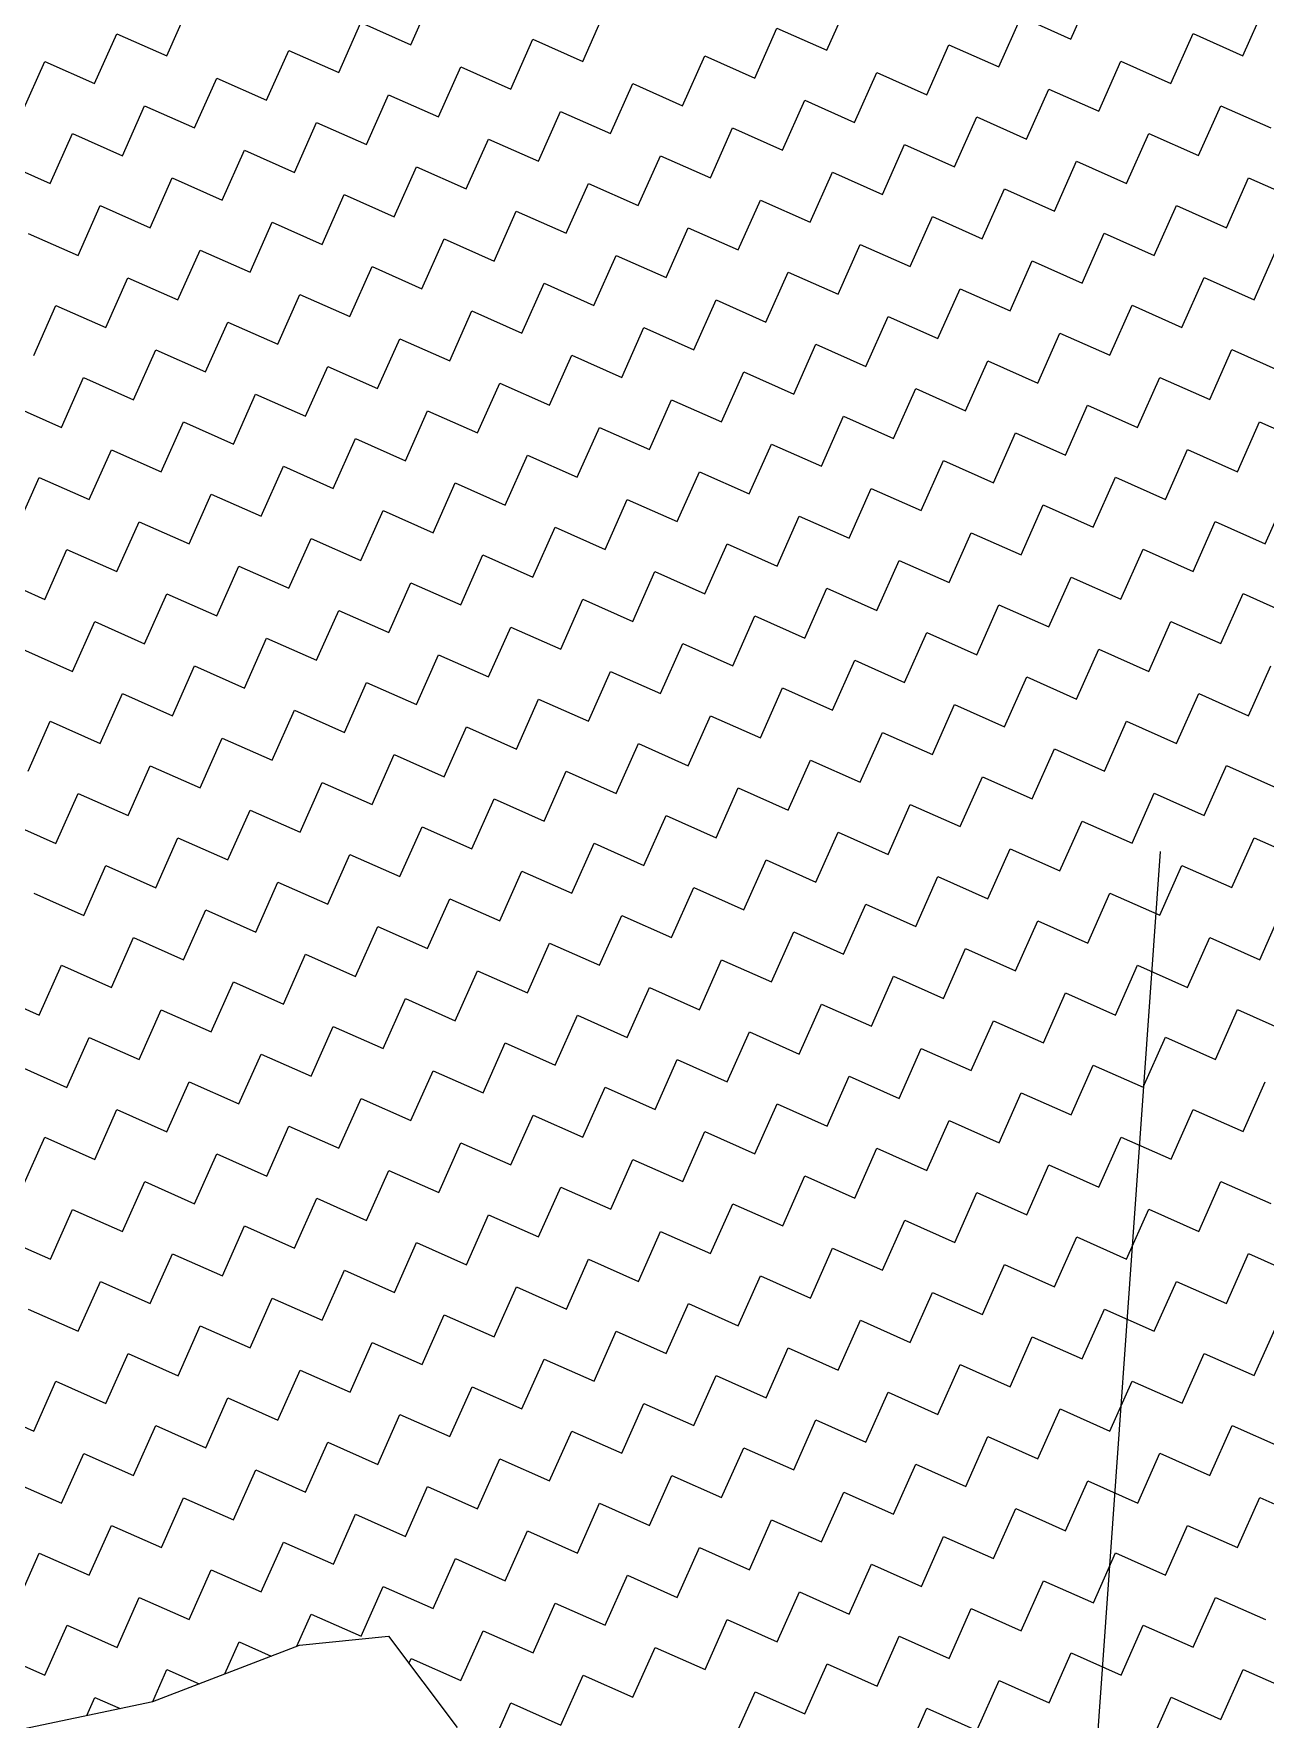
# Model space of a CAD drawing. Header units: metres. Extents: x 279553 to 281500, y 2029848 to 2031565.
# Drawn here: x 280305.1 to 280447.6, y 2031112.5 to 2031307.5 of the extents above; entities that cross this region are included whole.
import ezdxf

# ---------------------------------------------------------------- set-up
doc = ezdxf.new("R2010")
doc.units = ezdxf.units.M
doc.header["$MEASUREMENT"] = 0
doc.layers.add('POLY_HATCH', color=12, linetype='Continuous')

msp = doc.modelspace()

# ---------------------------------------------------------------- linework, layer by layer
msp.add_lwpolyline([(280426.78, 2031090.55), (280435.44, 2031212.88)])
at = {"layer": 'POLY_HATCH', "linetype": 'Continuous'}
for p, q in [((280348.75, 2031306.2), (280351.31, 2031311.98)), ((280396.86, 2031305.57), (280399.43, 2031311.34)), ((280425.09, 2031306.85), (280427.66, 2031312.63)), ((280320.52, 2031304.91), (280323.08, 2031310.69)), ((280368.64, 2031304.28), (280371.2, 2031310.05)), ((280416.75, 2031303.64), (280419.32, 2031309.42)), ((280419.32, 2031309.42), (280425.09, 2031306.85)), ((280444.98, 2031304.93), (280447.55, 2031310.7)), ((280312.18, 2031301.71), (280314.74, 2031307.48)), ((280314.74, 2031307.48), (280320.52, 2031304.91)), ((280340.41, 2031302.99), (280342.97, 2031308.77)), ((280342.97, 2031308.77), (280348.75, 2031306.2)), ((280388.52, 2031302.36), (280391.09, 2031308.13)), ((280391.09, 2031308.13), (280396.86, 2031305.57)), ((280436.64, 2031301.72), (280439.21, 2031307.49)), ((280439.21, 2031307.49), (280444.98, 2031304.93)), ((280332.07, 2031299.78), (280334.63, 2031305.56)), ((280334.63, 2031305.56), (280340.41, 2031302.99)), ((280360.3, 2031301.07), (280362.86, 2031306.84)), ((280362.86, 2031306.84), (280368.64, 2031304.28)), ((280408.41, 2031300.43), (280410.98, 2031306.21)), ((280410.98, 2031306.21), (280416.75, 2031303.64)), ((280303.84, 2031298.5), (280306.4, 2031304.27)), ((280306.4, 2031304.27), (280312.18, 2031301.71)), ((280351.96, 2031297.86), (280354.52, 2031303.64)), ((280354.52, 2031303.64), (280360.3, 2031301.07)), ((280380.18, 2031299.15), (280382.75, 2031304.92)), ((280382.75, 2031304.92), (280388.52, 2031302.36)), ((280428.3, 2031298.51), (280430.87, 2031304.29)), ((280430.87, 2031304.29), (280436.64, 2031301.72)), ((280323.73, 2031296.58), (280326.29, 2031302.35)), ((280326.29, 2031302.35), (280332.07, 2031299.78)), ((280371.84, 2031295.94), (280374.41, 2031301.71)), ((280374.41, 2031301.71), (280380.18, 2031299.15)), ((280400.07, 2031297.23), (280402.64, 2031303)), ((280402.64, 2031303), (280408.41, 2031300.43)), ((280343.62, 2031294.65), (280346.18, 2031300.43)), ((280346.18, 2031300.43), (280351.96, 2031297.86)), ((280391.73, 2031294.02), (280394.3, 2031299.79)), ((280394.3, 2031299.79), (280400.07, 2031297.23)), ((280419.96, 2031295.3), (280422.53, 2031301.08)), ((280422.53, 2031301.08), (280428.3, 2031298.51)), ((280315.39, 2031293.37), (280317.95, 2031299.14)), ((280317.95, 2031299.14), (280323.73, 2031296.58)), ((280363.5, 2031292.73), (280366.07, 2031298.5)), ((280366.07, 2031298.5), (280371.84, 2031295.94)), ((280411.62, 2031292.09), (280414.19, 2031297.87)), ((280414.19, 2031297.87), (280419.96, 2031295.3)), ((280439.85, 2031293.38), (280442.42, 2031299.15)), ((280442.42, 2031299.15), (280448.19, 2031296.59)), ((280307.05, 2031290.16), (280309.61, 2031295.93)), ((280309.61, 2031295.93), (280315.39, 2031293.37)), ((280335.28, 2031291.44), (280337.84, 2031297.22)), ((280337.84, 2031297.22), (280343.62, 2031294.65)), ((280383.39, 2031290.81), (280385.96, 2031296.58)), ((280385.96, 2031296.58), (280391.73, 2031294.02)), ((280431.51, 2031290.17), (280434.08, 2031295.95)), ((280434.08, 2031295.95), (280439.85, 2031293.38)), ((280326.94, 2031288.24), (280329.5, 2031294.01)), ((280329.5, 2031294.01), (280335.28, 2031291.44)), ((280355.16, 2031289.52), (280357.73, 2031295.3)), ((280357.73, 2031295.3), (280363.5, 2031292.73)), ((280403.28, 2031288.89), (280405.85, 2031294.66)), ((280405.85, 2031294.66), (280411.62, 2031292.09)), ((280301.27, 2031292.72), (280307.05, 2031290.16)), ((280346.82, 2031286.31), (280349.39, 2031292.09)), ((280349.39, 2031292.09), (280355.16, 2031289.52)), ((280375.05, 2031287.6), (280377.62, 2031293.37)), ((280377.62, 2031293.37), (280383.39, 2031290.81)), ((280423.17, 2031286.96), (280425.74, 2031292.74)), ((280425.74, 2031292.74), (280431.51, 2031290.17)), ((280318.6, 2031285.03), (280321.16, 2031290.8)), ((280321.16, 2031290.8), (280326.94, 2031288.24)), ((280366.71, 2031284.39), (280369.28, 2031290.16)), ((280369.28, 2031290.16), (280375.05, 2031287.6)), ((280394.94, 2031285.68), (280397.51, 2031291.45)), ((280397.51, 2031291.45), (280403.28, 2031288.89)), ((280443.06, 2031285.04), (280445.62, 2031290.81)), ((280445.62, 2031290.81), (280451.4, 2031288.25)), ((280338.48, 2031283.1), (280341.05, 2031288.88)), ((280341.05, 2031288.88), (280346.82, 2031286.31)), ((280386.6, 2031282.47), (280389.17, 2031288.24)), ((280389.17, 2031288.24), (280394.94, 2031285.68)), ((280414.83, 2031283.75), (280417.4, 2031289.53)), ((280417.4, 2031289.53), (280423.17, 2031286.96)), ((280310.26, 2031281.82), (280312.82, 2031287.59)), ((280312.82, 2031287.59), (280318.6, 2031285.03)), ((280358.37, 2031281.18), (280360.94, 2031286.96)), ((280360.94, 2031286.96), (280366.71, 2031284.39)), ((280406.49, 2031280.55), (280409.06, 2031286.32)), ((280409.06, 2031286.32), (280414.83, 2031283.75)), ((280434.72, 2031281.83), (280437.28, 2031287.61)), ((280437.28, 2031287.61), (280443.06, 2031285.04)), ((280304.48, 2031284.38), (280310.26, 2031281.82)), ((280330.15, 2031279.9), (280332.71, 2031285.67)), ((280332.71, 2031285.67), (280338.48, 2031283.1)), ((280350.03, 2031277.97), (280352.6, 2031283.75)), ((280352.6, 2031283.75), (280358.37, 2031281.18)), ((280378.26, 2031279.26), (280380.83, 2031285.03)), ((280380.83, 2031285.03), (280386.6, 2031282.47)), ((280426.38, 2031278.62), (280428.94, 2031284.4)), ((280428.94, 2031284.4), (280434.72, 2031281.83)), ((280321.81, 2031276.69), (280324.37, 2031282.46)), ((280324.37, 2031282.46), (280330.15, 2031279.9)), ((280369.92, 2031276.05), (280372.49, 2031281.82)), ((280372.49, 2031281.82), (280378.26, 2031279.26)), ((280398.15, 2031277.34), (280400.72, 2031283.11)), ((280400.72, 2031283.11), (280406.49, 2031280.55)), ((280446.27, 2031276.7), (280448.83, 2031282.47)), ((280341.69, 2031274.76), (280344.26, 2031280.54)), ((280344.26, 2031280.54), (280350.03, 2031277.97)), ((280389.81, 2031274.13), (280392.38, 2031279.9)), ((280392.38, 2031279.9), (280398.15, 2031277.34)), ((280418.04, 2031275.41), (280420.6, 2031281.19)), ((280420.6, 2031281.19), (280426.38, 2031278.62)), ((280313.47, 2031273.48), (280316.03, 2031279.25)), ((280316.03, 2031279.25), (280321.81, 2031276.69)), ((280361.58, 2031272.84), (280364.15, 2031278.62)), ((280364.15, 2031278.62), (280369.92, 2031276.05)), ((280409.7, 2031272.21), (280412.26, 2031277.98)), ((280412.26, 2031277.98), (280418.04, 2031275.41)), ((280437.93, 2031273.49), (280440.49, 2031279.27)), ((280440.49, 2031279.27), (280446.27, 2031276.7)), ((280305.13, 2031270.27), (280307.69, 2031276.04)), ((280307.69, 2031276.04), (280313.47, 2031273.48)), ((280333.35, 2031271.56), (280335.92, 2031277.33)), ((280335.92, 2031277.33), (280341.69, 2031274.76)), ((280381.47, 2031270.92), (280384.04, 2031276.69)), ((280384.04, 2031276.69), (280389.81, 2031274.13)), ((280429.59, 2031270.28), (280432.15, 2031276.06)), ((280432.15, 2031276.06), (280437.93, 2031273.49)), ((280325.01, 2031268.35), (280327.58, 2031274.12)), ((280327.58, 2031274.12), (280333.35, 2031271.56)), ((280353.24, 2031269.63), (280355.81, 2031275.41)), ((280355.81, 2031275.41), (280361.58, 2031272.84)), ((280401.36, 2031269), (280403.93, 2031274.77)), ((280403.93, 2031274.77), (280409.7, 2031272.21)), ((280344.9, 2031266.42), (280347.47, 2031272.2)), ((280347.47, 2031272.2), (280353.24, 2031269.63)), ((280373.13, 2031267.71), (280375.7, 2031273.48)), ((280375.7, 2031273.48), (280381.47, 2031270.92)), ((280421.25, 2031267.07), (280423.81, 2031272.85)), ((280423.81, 2031272.85), (280429.59, 2031270.28)), ((280316.67, 2031265.14), (280319.24, 2031270.91)), ((280319.24, 2031270.91), (280325.01, 2031268.35)), ((280364.79, 2031264.5), (280367.36, 2031270.28)), ((280367.36, 2031270.28), (280373.13, 2031267.71)), ((280393.02, 2031265.79), (280395.59, 2031271.56)), ((280395.59, 2031271.56), (280401.36, 2031269)), ((280441.14, 2031265.15), (280443.7, 2031270.93)), ((280443.7, 2031270.93), (280449.48, 2031268.36)), ((280336.56, 2031263.22), (280339.13, 2031268.99)), ((280339.13, 2031268.99), (280344.9, 2031266.42)), ((280384.68, 2031262.58), (280387.25, 2031268.35)), ((280387.25, 2031268.35), (280393.02, 2031265.79)), ((280412.91, 2031263.87), (280415.47, 2031269.64)), ((280415.47, 2031269.64), (280421.25, 2031267.07)), ((280308.33, 2031261.93), (280310.9, 2031267.7)), ((280310.9, 2031267.7), (280316.67, 2031265.14)), ((280356.45, 2031261.29), (280359.02, 2031267.07)), ((280359.02, 2031267.07), (280364.79, 2031264.5)), ((280404.57, 2031260.66), (280407.13, 2031266.43)), ((280407.13, 2031266.43), (280412.91, 2031263.87)), ((280432.8, 2031261.94), (280435.36, 2031267.72)), ((280435.36, 2031267.72), (280441.14, 2031265.15)), ((280302.56, 2031264.49), (280308.33, 2031261.93)), ((280328.22, 2031260.01), (280330.79, 2031265.78)), ((280330.79, 2031265.78), (280336.56, 2031263.22)), ((280376.34, 2031259.37), (280378.91, 2031265.14)), ((280378.91, 2031265.14), (280384.68, 2031262.58)), ((280424.46, 2031258.73), (280427.02, 2031264.51)), ((280427.02, 2031264.51), (280432.8, 2031261.94)), ((280319.88, 2031256.8), (280322.45, 2031262.57)), ((280322.45, 2031262.57), (280328.22, 2031260.01)), ((280348.11, 2031258.08), (280350.68, 2031263.86)), ((280350.68, 2031263.86), (280356.45, 2031261.29)), ((280396.23, 2031257.45), (280398.79, 2031263.22)), ((280398.79, 2031263.22), (280404.57, 2031260.66)), ((280444.35, 2031256.81), (280446.91, 2031262.59)), ((280446.91, 2031262.59), (280452.69, 2031260.02)), ((280339.77, 2031254.88), (280342.34, 2031260.65)), ((280342.34, 2031260.65), (280348.11, 2031258.08)), ((280368, 2031256.16), (280370.57, 2031261.94)), ((280370.57, 2031261.94), (280376.34, 2031259.37)), ((280416.12, 2031255.53), (280418.68, 2031261.3)), ((280418.68, 2031261.3), (280424.46, 2031258.73)), ((280311.54, 2031253.59), (280314.11, 2031259.36)), ((280314.11, 2031259.36), (280319.88, 2031256.8)), ((280359.66, 2031252.95), (280362.23, 2031258.73)), ((280362.23, 2031258.73), (280368, 2031256.16)), ((280387.89, 2031254.24), (280390.45, 2031260.01)), ((280390.45, 2031260.01), (280396.23, 2031257.45)), ((280436.01, 2031253.6), (280438.57, 2031259.38)), ((280438.57, 2031259.38), (280444.35, 2031256.81)), ((280331.43, 2031251.67), (280334, 2031257.44)), ((280334, 2031257.44), (280339.77, 2031254.88)), ((280379.55, 2031251.03), (280382.11, 2031256.8)), ((280382.11, 2031256.8), (280387.89, 2031254.24)), ((280407.78, 2031252.32), (280410.34, 2031258.09)), ((280410.34, 2031258.09), (280416.12, 2031255.53)), ((280303.2, 2031250.38), (280305.77, 2031256.15)), ((280305.77, 2031256.15), (280311.54, 2031253.59)), ((280351.32, 2031249.74), (280353.89, 2031255.52)), ((280353.89, 2031255.52), (280359.66, 2031252.95)), ((280399.44, 2031249.11), (280402, 2031254.88)), ((280402, 2031254.88), (280407.78, 2031252.32)), ((280427.67, 2031250.39), (280430.23, 2031256.17)), ((280430.23, 2031256.17), (280436.01, 2031253.6)), ((280323.09, 2031248.46), (280325.66, 2031254.23)), ((280325.66, 2031254.23), (280331.43, 2031251.67)), ((280371.21, 2031247.82), (280373.77, 2031253.6)), ((280373.77, 2031253.6), (280379.55, 2031251.03)), ((280419.33, 2031247.19), (280421.89, 2031252.96)), ((280421.89, 2031252.96), (280427.67, 2031250.39)), ((280447.55, 2031248.47), (280450.12, 2031254.25)), ((280314.75, 2031245.25), (280317.32, 2031251.02)), ((280317.32, 2031251.02), (280323.09, 2031248.46)), ((280342.98, 2031246.54), (280345.55, 2031252.31)), ((280345.55, 2031252.31), (280351.32, 2031249.74)), ((280391.1, 2031245.9), (280393.66, 2031251.67)), ((280393.66, 2031251.67), (280399.44, 2031249.11)), ((280439.21, 2031245.26), (280441.78, 2031251.04)), ((280441.78, 2031251.04), (280447.55, 2031248.47)), ((280334.64, 2031243.33), (280337.21, 2031249.1)), ((280337.21, 2031249.1), (280342.98, 2031246.54)), ((280362.87, 2031244.61), (280365.43, 2031250.39)), ((280365.43, 2031250.39), (280371.21, 2031247.82)), ((280410.99, 2031243.98), (280413.55, 2031249.75)), ((280413.55, 2031249.75), (280419.33, 2031247.19)), ((280306.41, 2031242.04), (280308.98, 2031247.81)), ((280308.98, 2031247.81), (280314.75, 2031245.25)), ((280354.53, 2031241.4), (280357.09, 2031247.18)), ((280357.09, 2031247.18), (280362.87, 2031244.61)), ((280382.76, 2031242.69), (280385.32, 2031248.46)), ((280385.32, 2031248.46), (280391.1, 2031245.9)), ((280430.87, 2031242.05), (280433.44, 2031247.83)), ((280433.44, 2031247.83), (280439.21, 2031245.26)), ((280326.3, 2031240.12), (280328.87, 2031245.89)), ((280328.87, 2031245.89), (280334.64, 2031243.33)), ((280374.42, 2031239.48), (280376.98, 2031245.26)), ((280376.98, 2031245.26), (280382.76, 2031242.69)), ((280402.65, 2031240.77), (280405.21, 2031246.54)), ((280405.21, 2031246.54), (280410.99, 2031243.98)), ((280300.64, 2031244.61), (280306.41, 2031242.04)), ((280346.19, 2031238.2), (280348.75, 2031243.97)), ((280348.75, 2031243.97), (280354.53, 2031241.4)), ((280394.31, 2031237.56), (280396.87, 2031243.33)), ((280396.87, 2031243.33), (280402.65, 2031240.77)), ((280422.53, 2031238.85), (280425.1, 2031244.62)), ((280425.1, 2031244.62), (280430.87, 2031242.05)), ((280317.96, 2031236.91), (280320.53, 2031242.68)), ((280320.53, 2031242.68), (280326.3, 2031240.12)), ((280366.08, 2031236.27), (280368.64, 2031242.05)), ((280368.64, 2031242.05), (280374.42, 2031239.48)), ((280414.19, 2031235.64), (280416.76, 2031241.41)), ((280416.76, 2031241.41), (280422.53, 2031238.85)), ((280442.42, 2031236.92), (280444.99, 2031242.7)), ((280444.99, 2031242.7), (280450.76, 2031240.13)), ((280309.62, 2031233.7), (280312.19, 2031239.47)), ((280312.19, 2031239.47), (280317.96, 2031236.91)), ((280337.85, 2031234.99), (280340.41, 2031240.76)), ((280340.41, 2031240.76), (280346.19, 2031238.2)), ((280385.97, 2031234.35), (280388.53, 2031240.12)), ((280388.53, 2031240.12), (280394.31, 2031237.56)), ((280434.08, 2031233.71), (280436.65, 2031239.49)), ((280436.65, 2031239.49), (280442.42, 2031236.92)), ((280329.51, 2031231.78), (280332.07, 2031237.55)), ((280332.07, 2031237.55), (280337.85, 2031234.99)), ((280357.74, 2031233.06), (280360.3, 2031238.84)), ((280360.3, 2031238.84), (280366.08, 2031236.27)), ((280405.85, 2031232.43), (280408.42, 2031238.2)), ((280408.42, 2031238.2), (280414.19, 2031235.64)), ((280303.85, 2031236.27), (280309.62, 2031233.7)), ((280349.4, 2031229.86), (280351.96, 2031235.63)), ((280351.96, 2031235.63), (280357.74, 2031233.06)), ((280377.63, 2031231.14), (280380.19, 2031236.92)), ((280380.19, 2031236.92), (280385.97, 2031234.35)), ((280397.51, 2031229.22), (280400.08, 2031234.99)), ((280400.08, 2031234.99), (280405.85, 2031232.43)), ((280425.74, 2031230.51), (280428.31, 2031236.28)), ((280428.31, 2031236.28), (280434.08, 2031233.71)), ((280321.17, 2031228.57), (280323.73, 2031234.34)), ((280323.73, 2031234.34), (280329.51, 2031231.78)), ((280369.29, 2031227.93), (280371.85, 2031233.71)), ((280371.85, 2031233.71), (280377.63, 2031231.14)), ((280417.4, 2031227.3), (280419.97, 2031233.07)), ((280419.97, 2031233.07), (280425.74, 2031230.51)), ((280445.63, 2031228.58), (280448.2, 2031234.36)), ((280312.83, 2031225.36), (280315.39, 2031231.14)), ((280315.39, 2031231.14), (280321.17, 2031228.57)), ((280341.06, 2031226.65), (280343.62, 2031232.42)), ((280343.62, 2031232.42), (280349.4, 2031229.86)), ((280389.17, 2031226.01), (280391.74, 2031231.79)), ((280391.74, 2031231.79), (280397.51, 2031229.22)), ((280437.29, 2031225.37), (280439.86, 2031231.15)), ((280439.86, 2031231.15), (280445.63, 2031228.58)), ((280332.72, 2031223.44), (280335.28, 2031229.21)), ((280335.28, 2031229.21), (280341.06, 2031226.65)), ((280360.95, 2031224.72), (280363.51, 2031230.5)), ((280363.51, 2031230.5), (280369.29, 2031227.93)), ((280409.06, 2031224.09), (280411.63, 2031229.86)), ((280411.63, 2031229.86), (280417.4, 2031227.3)), ((280304.49, 2031222.15), (280307.05, 2031227.93)), ((280307.05, 2031227.93), (280312.83, 2031225.36)), ((280352.61, 2031221.52), (280355.17, 2031227.29)), ((280355.17, 2031227.29), (280360.95, 2031224.72)), ((280380.83, 2031222.8), (280383.4, 2031228.58)), ((280383.4, 2031228.58), (280389.17, 2031226.01)), ((280428.95, 2031222.17), (280431.52, 2031227.94)), ((280431.52, 2031227.94), (280437.29, 2031225.37)), ((280324.38, 2031220.23), (280326.94, 2031226)), ((280326.94, 2031226), (280332.72, 2031223.44)), ((280372.49, 2031219.59), (280375.06, 2031225.37)), ((280375.06, 2031225.37), (280380.83, 2031222.8)), ((280400.72, 2031220.88), (280403.29, 2031226.65)), ((280403.29, 2031226.65), (280409.06, 2031224.09)), ((280344.27, 2031218.31), (280346.83, 2031224.08)), ((280346.83, 2031224.08), (280352.61, 2031221.52)), ((280392.38, 2031217.67), (280394.95, 2031223.45)), ((280394.95, 2031223.45), (280400.72, 2031220.88)), ((280420.61, 2031218.96), (280423.18, 2031224.73)), ((280423.18, 2031224.73), (280428.95, 2031222.17)), ((280316.04, 2031217.02), (280318.6, 2031222.8)), ((280318.6, 2031222.8), (280324.38, 2031220.23)), ((280364.15, 2031216.38), (280366.72, 2031222.16)), ((280366.72, 2031222.16), (280372.49, 2031219.59)), ((280412.27, 2031215.75), (280414.84, 2031221.52)), ((280414.84, 2031221.52), (280420.61, 2031218.96)), ((280440.5, 2031217.03), (280443.07, 2031222.81)), ((280443.07, 2031222.81), (280448.84, 2031220.24)), ((280307.7, 2031213.81), (280310.26, 2031219.59)), ((280310.26, 2031219.59), (280316.04, 2031217.02)), ((280335.93, 2031215.1), (280338.49, 2031220.87)), ((280338.49, 2031220.87), (280344.27, 2031218.31)), ((280384.04, 2031214.46), (280386.61, 2031220.24)), ((280386.61, 2031220.24), (280392.38, 2031217.67)), ((280432.16, 2031213.83), (280434.73, 2031219.6)), ((280434.73, 2031219.6), (280440.5, 2031217.03)), ((280327.59, 2031211.89), (280330.15, 2031217.66)), ((280330.15, 2031217.66), (280335.93, 2031215.1)), ((280355.81, 2031213.18), (280358.38, 2031218.95)), ((280358.38, 2031218.95), (280364.15, 2031216.38)), ((280403.93, 2031212.54), (280406.5, 2031218.31)), ((280406.5, 2031218.31), (280412.27, 2031215.75)), ((280301.92, 2031216.38), (280307.7, 2031213.81)), ((280347.47, 2031209.97), (280350.04, 2031215.74)), ((280350.04, 2031215.74), (280355.81, 2031213.18)), ((280375.7, 2031211.25), (280378.27, 2031217.03)), ((280378.27, 2031217.03), (280384.04, 2031214.46)), ((280423.82, 2031210.62), (280426.39, 2031216.39)), ((280426.39, 2031216.39), (280432.16, 2031213.83)), ((280319.25, 2031208.68), (280321.81, 2031214.46)), ((280321.81, 2031214.46), (280327.59, 2031211.89)), ((280367.36, 2031208.04), (280369.93, 2031213.82)), ((280369.93, 2031213.82), (280375.7, 2031211.25)), ((280395.59, 2031209.33), (280398.16, 2031215.11)), ((280398.16, 2031215.11), (280403.93, 2031212.54)), ((280443.71, 2031208.69), (280446.27, 2031214.47)), ((280446.27, 2031214.47), (280452.05, 2031211.9)), ((280339.14, 2031206.76), (280341.7, 2031212.53)), ((280341.7, 2031212.53), (280347.47, 2031209.97)), ((280387.25, 2031206.12), (280389.82, 2031211.9)), ((280389.82, 2031211.9), (280395.59, 2031209.33)), ((280415.48, 2031207.41), (280418.05, 2031213.18)), ((280418.05, 2031213.18), (280423.82, 2031210.62)), ((280310.91, 2031205.47), (280313.47, 2031211.25)), ((280313.47, 2031211.25), (280319.25, 2031208.68)), ((280359.02, 2031204.84), (280361.59, 2031210.61)), ((280361.59, 2031210.61), (280367.36, 2031208.04)), ((280407.14, 2031204.2), (280409.71, 2031209.97)), ((280409.71, 2031209.97), (280415.48, 2031207.41)), ((280435.37, 2031205.49), (280437.93, 2031211.26)), ((280437.93, 2031211.26), (280443.71, 2031208.69)), ((280305.13, 2031208.04), (280310.91, 2031205.47)), ((280330.8, 2031203.55), (280333.36, 2031209.32)), ((280333.36, 2031209.32), (280339.14, 2031206.76)), ((280378.91, 2031202.91), (280381.48, 2031208.69)), ((280381.48, 2031208.69), (280387.25, 2031206.12)), ((280427.03, 2031202.28), (280429.59, 2031208.05)), ((280429.59, 2031208.05), (280435.37, 2031205.49)), ((280322.46, 2031200.34), (280325.02, 2031206.12)), ((280325.02, 2031206.12), (280330.8, 2031203.55)), ((280350.68, 2031201.63), (280353.25, 2031207.4)), ((280353.25, 2031207.4), (280359.02, 2031204.84)), ((280398.8, 2031200.99), (280401.37, 2031206.77)), ((280401.37, 2031206.77), (280407.14, 2031204.2)), ((280446.92, 2031200.35), (280449.48, 2031206.13)), ((280342.34, 2031198.42), (280344.91, 2031204.19)), ((280344.91, 2031204.19), (280350.68, 2031201.63)), ((280370.57, 2031199.7), (280373.14, 2031205.48)), ((280373.14, 2031205.48), (280378.91, 2031202.91)), ((280418.69, 2031199.07), (280421.25, 2031204.84)), ((280421.25, 2031204.84), (280427.03, 2031202.28)), ((280314.12, 2031197.13), (280316.68, 2031202.91)), ((280316.68, 2031202.91), (280322.46, 2031200.34)), ((280362.23, 2031196.5), (280364.8, 2031202.27)), ((280364.8, 2031202.27), (280370.57, 2031199.7)), ((280390.46, 2031197.78), (280393.03, 2031203.56)), ((280393.03, 2031203.56), (280398.8, 2031200.99)), ((280438.58, 2031197.15), (280441.14, 2031202.92)), ((280441.14, 2031202.92), (280446.92, 2031200.35)), ((280334, 2031195.21), (280336.57, 2031200.98)), ((280336.57, 2031200.98), (280342.34, 2031198.42)), ((280382.12, 2031194.57), (280384.69, 2031200.35)), ((280384.69, 2031200.35), (280390.46, 2031197.78)), ((280410.35, 2031195.86), (280412.91, 2031201.63)), ((280412.91, 2031201.63), (280418.69, 2031199.07)), ((280305.78, 2031193.92), (280308.34, 2031199.7)), ((280308.34, 2031199.7), (280314.12, 2031197.13)), ((280353.89, 2031193.29), (280356.46, 2031199.06)), ((280356.46, 2031199.06), (280362.23, 2031196.5)), ((280402.01, 2031192.65), (280404.58, 2031198.43)), ((280404.58, 2031198.43), (280410.35, 2031195.86)), ((280430.24, 2031193.94), (280432.8, 2031199.71)), ((280432.8, 2031199.71), (280438.58, 2031197.15)), ((280300, 2031196.49), (280305.78, 2031193.92)), ((280325.66, 2031192), (280328.23, 2031197.78)), ((280328.23, 2031197.78), (280334, 2031195.21)), ((280373.78, 2031191.36), (280376.35, 2031197.14)), ((280376.35, 2031197.14), (280382.12, 2031194.57)), ((280421.9, 2031190.73), (280424.46, 2031196.5)), ((280424.46, 2031196.5), (280430.24, 2031193.94)), ((280317.32, 2031188.79), (280319.89, 2031194.57)), ((280319.89, 2031194.57), (280325.66, 2031192)), ((280345.55, 2031190.08), (280348.12, 2031195.85)), ((280348.12, 2031195.85), (280353.89, 2031193.29)), ((280393.67, 2031189.44), (280396.24, 2031195.22)), ((280396.24, 2031195.22), (280402.01, 2031192.65)), ((280441.79, 2031188.81), (280444.35, 2031194.58)), ((280444.35, 2031194.58), (280450.13, 2031192.01)), ((280337.21, 2031186.87), (280339.78, 2031192.64)), ((280339.78, 2031192.64), (280345.55, 2031190.08)), ((280365.44, 2031188.16), (280368.01, 2031193.93)), ((280368.01, 2031193.93), (280373.78, 2031191.36)), ((280413.56, 2031187.52), (280416.12, 2031193.29)), ((280416.12, 2031193.29), (280421.9, 2031190.73)), ((280308.98, 2031185.58), (280311.55, 2031191.36)), ((280311.55, 2031191.36), (280317.32, 2031188.79)), ((280357.1, 2031184.95), (280359.67, 2031190.72)), ((280359.67, 2031190.72), (280365.44, 2031188.16)), ((280385.33, 2031186.23), (280387.9, 2031192.01)), ((280387.9, 2031192.01), (280393.67, 2031189.44)), ((280433.45, 2031185.6), (280436.01, 2031191.37)), ((280436.01, 2031191.37), (280441.79, 2031188.81)), ((280328.87, 2031183.66), (280331.44, 2031189.44)), ((280331.44, 2031189.44), (280337.21, 2031186.87)), ((280376.99, 2031183.02), (280379.56, 2031188.8)), ((280379.56, 2031188.8), (280385.33, 2031186.23)), ((280405.22, 2031184.31), (280407.78, 2031190.09)), ((280407.78, 2031190.09), (280413.56, 2031187.52)), ((280303.21, 2031188.15), (280308.98, 2031185.58)), ((280348.76, 2031181.74), (280351.33, 2031187.51)), ((280351.33, 2031187.51), (280357.1, 2031184.95)), ((280396.88, 2031181.1), (280399.44, 2031186.88)), ((280399.44, 2031186.88), (280405.22, 2031184.31)), ((280425.11, 2031182.39), (280427.67, 2031188.16)), ((280427.67, 2031188.16), (280433.45, 2031185.6)), ((280445, 2031180.47), (280447.56, 2031186.24)), ((280320.53, 2031180.45), (280323.1, 2031186.23)), ((280323.1, 2031186.23), (280328.87, 2031183.66)), ((280340.42, 2031178.53), (280342.99, 2031184.3)), ((280342.99, 2031184.3), (280348.76, 2031181.74)), ((280368.65, 2031179.82), (280371.22, 2031185.59)), ((280371.22, 2031185.59), (280376.99, 2031183.02)), ((280416.77, 2031179.18), (280419.33, 2031184.95)), ((280419.33, 2031184.95), (280425.11, 2031182.39)), ((280312.19, 2031177.24), (280314.76, 2031183.02)), ((280314.76, 2031183.02), (280320.53, 2031180.45)), ((280360.31, 2031176.61), (280362.88, 2031182.38)), ((280362.88, 2031182.38), (280368.65, 2031179.82)), ((280388.54, 2031177.89), (280391.1, 2031183.67)), ((280391.1, 2031183.67), (280396.88, 2031181.1)), ((280436.66, 2031177.26), (280439.22, 2031183.03)), ((280439.22, 2031183.03), (280445, 2031180.47)), ((280332.08, 2031175.32), (280334.65, 2031181.1)), ((280334.65, 2031181.1), (280340.42, 2031178.53)), ((280380.2, 2031174.68), (280382.76, 2031180.46)), ((280382.76, 2031180.46), (280388.54, 2031177.89)), ((280408.43, 2031175.97), (280410.99, 2031181.75)), ((280410.99, 2031181.75), (280416.77, 2031179.18)), ((280303.85, 2031174.03), (280306.42, 2031179.81)), ((280306.42, 2031179.81), (280312.19, 2031177.24)), ((280351.97, 2031173.4), (280354.54, 2031179.17)), ((280354.54, 2031179.17), (280360.31, 2031176.61)), ((280400.09, 2031172.76), (280402.65, 2031178.54)), ((280402.65, 2031178.54), (280408.43, 2031175.97)), ((280428.32, 2031174.05), (280430.88, 2031179.82)), ((280430.88, 2031179.82), (280436.66, 2031177.26)), ((280323.74, 2031172.11), (280326.31, 2031177.89)), ((280326.31, 2031177.89), (280332.08, 2031175.32)), ((280371.86, 2031171.48), (280374.42, 2031177.25)), ((280374.42, 2031177.25), (280380.2, 2031174.68)), ((280419.98, 2031170.84), (280422.54, 2031176.61)), ((280422.54, 2031176.61), (280428.32, 2031174.05)), ((280315.4, 2031168.9), (280317.97, 2031174.68)), ((280317.97, 2031174.68), (280323.74, 2031172.11)), ((280343.63, 2031170.19), (280346.2, 2031175.96)), ((280346.2, 2031175.96), (280351.97, 2031173.4)), ((280391.75, 2031169.55), (280394.31, 2031175.33)), ((280394.31, 2031175.33), (280400.09, 2031172.76)), ((280439.86, 2031168.92), (280442.43, 2031174.69)), ((280442.43, 2031174.69), (280448.2, 2031172.13)), ((280335.29, 2031166.98), (280337.86, 2031172.76)), ((280337.86, 2031172.76), (280343.63, 2031170.19)), ((280363.52, 2031168.27), (280366.08, 2031174.04)), ((280366.08, 2031174.04), (280371.86, 2031171.48)), ((280411.64, 2031167.63), (280414.2, 2031173.41)), ((280414.2, 2031173.41), (280419.98, 2031170.84)), ((280307.06, 2031165.7), (280309.63, 2031171.47)), ((280309.63, 2031171.47), (280315.4, 2031168.9)), ((280355.18, 2031165.06), (280357.74, 2031170.83)), ((280357.74, 2031170.83), (280363.52, 2031168.27)), ((280383.41, 2031166.35), (280385.97, 2031172.12)), ((280385.97, 2031172.12), (280391.75, 2031169.55)), ((280431.52, 2031165.71), (280434.09, 2031171.48)), ((280434.09, 2031171.48), (280439.86, 2031168.92)), ((280326.95, 2031163.77), (280329.52, 2031169.55)), ((280329.52, 2031169.55), (280335.29, 2031166.98)), ((280375.07, 2031163.14), (280377.63, 2031168.91)), ((280377.63, 2031168.91), (280383.41, 2031166.35)), ((280403.3, 2031164.42), (280405.86, 2031170.2)), ((280405.86, 2031170.2), (280411.64, 2031167.63)), ((280301.29, 2031168.26), (280307.06, 2031165.7)), ((280346.84, 2031161.85), (280349.4, 2031167.62)), ((280349.4, 2031167.62), (280355.18, 2031165.06)), ((280394.96, 2031161.21), (280397.52, 2031166.99)), ((280397.52, 2031166.99), (280403.3, 2031164.42)), ((280423.18, 2031162.5), (280425.75, 2031168.27)), ((280425.75, 2031168.27), (280431.52, 2031165.71)), ((280318.61, 2031160.56), (280321.18, 2031166.34)), ((280321.18, 2031166.34), (280326.95, 2031163.77)), ((280366.73, 2031159.93), (280369.29, 2031165.7)), ((280369.29, 2031165.7), (280375.07, 2031163.14)), ((280414.84, 2031159.29), (280417.41, 2031165.07)), ((280417.41, 2031165.07), (280423.18, 2031162.5)), ((280443.07, 2031160.58), (280445.64, 2031166.35)), ((280445.64, 2031166.35), (280451.41, 2031163.79)), ((280310.27, 2031157.36), (280312.84, 2031163.13)), ((280312.84, 2031163.13), (280318.61, 2031160.56)), ((280338.5, 2031158.64), (280341.06, 2031164.42)), ((280341.06, 2031164.42), (280346.84, 2031161.85)), ((280386.62, 2031158.01), (280389.18, 2031163.78)), ((280389.18, 2031163.78), (280394.96, 2031161.21)), ((280434.73, 2031157.37), (280437.3, 2031163.14)), ((280437.3, 2031163.14), (280443.07, 2031160.58)), ((280330.16, 2031155.43), (280332.72, 2031161.21)), ((280332.72, 2031161.21), (280338.5, 2031158.64)), ((280358.39, 2031156.72), (280360.95, 2031162.49)), ((280360.95, 2031162.49), (280366.73, 2031159.93)), ((280406.5, 2031156.08), (280409.07, 2031161.86)), ((280409.07, 2031161.86), (280414.84, 2031159.29)), ((280304.5, 2031159.92), (280310.27, 2031157.36)), ((280350.05, 2031153.51), (280352.61, 2031159.28)), ((280352.61, 2031159.28), (280358.39, 2031156.72)), ((280378.28, 2031154.8), (280380.84, 2031160.57)), ((280380.84, 2031160.57), (280386.62, 2031158.01)), ((280426.39, 2031154.16), (280428.96, 2031159.93)), ((280428.96, 2031159.93), (280434.73, 2031157.37)), ((280321.82, 2031152.22), (280324.38, 2031158)), ((280324.38, 2031158), (280330.16, 2031155.43)), ((280369.94, 2031151.59), (280372.5, 2031157.36)), ((280372.5, 2031157.36), (280378.28, 2031154.8)), ((280398.16, 2031152.87), (280400.73, 2031158.65)), ((280400.73, 2031158.65), (280406.5, 2031156.08)), ((280446.28, 2031152.24), (280448.85, 2031158.01)), ((280341.71, 2031150.3), (280344.27, 2031156.08)), ((280344.27, 2031156.08), (280350.05, 2031153.51)), ((280389.82, 2031149.67), (280392.39, 2031155.44)), ((280392.39, 2031155.44), (280398.16, 2031152.87)), ((280418.05, 2031150.95), (280420.62, 2031156.73)), ((280420.62, 2031156.73), (280426.39, 2031154.16)), ((280313.48, 2031149.02), (280316.04, 2031154.79)), ((280316.04, 2031154.79), (280321.82, 2031152.22)), ((280361.6, 2031148.38), (280364.16, 2031154.15)), ((280364.16, 2031154.15), (280369.94, 2031151.59)), ((280409.71, 2031147.74), (280412.28, 2031153.52)), ((280412.28, 2031153.52), (280418.05, 2031150.95)), ((280437.94, 2031149.03), (280440.51, 2031154.8)), ((280440.51, 2031154.8), (280446.28, 2031152.24)), ((280305.14, 2031145.81), (280307.7, 2031151.58)), ((280307.7, 2031151.58), (280313.48, 2031149.02)), ((280333.37, 2031147.09), (280335.93, 2031152.87)), ((280335.93, 2031152.87), (280341.71, 2031150.3)), ((280381.48, 2031146.46), (280384.05, 2031152.23)), ((280384.05, 2031152.23), (280389.82, 2031149.67)), ((280429.6, 2031145.82), (280432.17, 2031151.59)), ((280432.17, 2031151.59), (280437.94, 2031149.03)), ((280325.03, 2031143.88), (280327.59, 2031149.66)), ((280327.59, 2031149.66), (280333.37, 2031147.09)), ((280353.26, 2031145.17), (280355.82, 2031150.94)), ((280355.82, 2031150.94), (280361.6, 2031148.38)), ((280401.37, 2031144.53), (280403.94, 2031150.31)), ((280403.94, 2031150.31), (280409.71, 2031147.74)), ((280299.36, 2031148.37), (280305.14, 2031145.81)), ((280344.92, 2031141.96), (280347.48, 2031147.74)), ((280347.48, 2031147.74), (280353.26, 2031145.17)), ((280373.14, 2031143.25), (280375.71, 2031149.02)), ((280375.71, 2031149.02), (280381.48, 2031146.46)), ((280421.26, 2031142.61), (280423.83, 2031148.39)), ((280423.83, 2031148.39), (280429.6, 2031145.82)), ((280316.69, 2031140.68), (280319.25, 2031146.45)), ((280319.25, 2031146.45), (280325.03, 2031143.88)), ((280364.8, 2031140.04), (280367.37, 2031145.81)), ((280367.37, 2031145.81), (280373.14, 2031143.25)), ((280393.03, 2031141.33), (280395.6, 2031147.1)), ((280395.6, 2031147.1), (280401.37, 2031144.53)), ((280441.15, 2031140.69), (280443.72, 2031146.46)), ((280443.72, 2031146.46), (280449.49, 2031143.9)), ((280336.58, 2031138.75), (280339.14, 2031144.53)), ((280339.14, 2031144.53), (280344.92, 2031141.96)), ((280384.69, 2031138.12), (280387.26, 2031143.89)), ((280387.26, 2031143.89), (280393.03, 2031141.33)), ((280412.92, 2031139.4), (280415.49, 2031145.18)), ((280415.49, 2031145.18), (280421.26, 2031142.61)), ((280308.35, 2031137.47), (280310.91, 2031143.24)), ((280310.91, 2031143.24), (280316.69, 2031140.68)), ((280356.46, 2031136.83), (280359.03, 2031142.6)), ((280359.03, 2031142.6), (280364.8, 2031140.04)), ((280404.58, 2031136.19), (280407.15, 2031141.97)), ((280407.15, 2031141.97), (280412.92, 2031139.4)), ((280432.81, 2031137.48), (280435.38, 2031143.25)), ((280435.38, 2031143.25), (280441.15, 2031140.69)), ((280302.57, 2031140.03), (280308.35, 2031137.47)), ((280328.24, 2031135.54), (280330.8, 2031141.32)), ((280330.8, 2031141.32), (280336.58, 2031138.75)), ((280376.35, 2031134.91), (280378.92, 2031140.68)), ((280378.92, 2031140.68), (280384.69, 2031138.12)), ((280424.47, 2031134.27), (280427.04, 2031140.05)), ((280427.04, 2031140.05), (280432.81, 2031137.48)), ((280319.9, 2031132.34), (280322.46, 2031138.11)), ((280322.46, 2031138.11), (280328.24, 2031135.54)), ((280348.12, 2031133.62), (280350.69, 2031139.4)), ((280350.69, 2031139.4), (280356.46, 2031136.83)), ((280396.24, 2031132.99), (280398.81, 2031138.76)), ((280398.81, 2031138.76), (280404.58, 2031136.19)), ((280444.36, 2031132.35), (280446.92, 2031138.12)), ((280446.92, 2031138.12), (280452.7, 2031135.56)), ((280339.79, 2031130.41), (280342.35, 2031136.19)), ((280342.35, 2031136.19), (280348.12, 2031133.62)), ((280368.01, 2031131.7), (280370.58, 2031137.47)), ((280370.58, 2031137.47), (280376.35, 2031134.91)), ((280387.9, 2031129.78), (280390.47, 2031135.55)), ((280390.47, 2031135.55), (280396.24, 2031132.99)), ((280416.13, 2031131.06), (280418.7, 2031136.84)), ((280418.7, 2031136.84), (280424.47, 2031134.27)), ((280311.56, 2031129.13), (280314.12, 2031134.9)), ((280314.12, 2031134.9), (280319.9, 2031132.34)), ((280359.67, 2031128.49), (280362.24, 2031134.26)), ((280362.24, 2031134.26), (280368.01, 2031131.7)), ((280407.79, 2031127.85), (280410.36, 2031133.63)), ((280410.36, 2031133.63), (280416.13, 2031131.06)), ((280436.02, 2031129.14), (280438.58, 2031134.91)), ((280438.58, 2031134.91), (280444.36, 2031132.35)), ((280303.22, 2031125.92), (280305.78, 2031131.69)), ((280305.78, 2031131.69), (280311.56, 2031129.13)), ((280331.45, 2031127.2), (280334.01, 2031132.98)), ((280334.01, 2031132.98), (280339.79, 2031130.41)), ((280379.56, 2031126.57), (280382.13, 2031132.34)), ((280382.13, 2031132.34), (280387.9, 2031129.78)), ((280427.68, 2031125.93), (280430.24, 2031131.71)), ((280430.24, 2031131.71), (280436.02, 2031129.14)), ((280323.11, 2031124), (280325.67, 2031129.77)), ((280325.67, 2031129.77), (280331.45, 2031127.2)), ((280351.33, 2031125.28), (280353.9, 2031131.06)), ((280353.9, 2031131.06), (280359.67, 2031128.49)), ((280399.45, 2031124.65), (280402.02, 2031130.42)), ((280402.02, 2031130.42), (280407.79, 2031127.85)), ((280342.99, 2031122.07), (280345.56, 2031127.85)), ((280345.56, 2031127.85), (280351.33, 2031125.28)), ((280371.22, 2031123.36), (280373.79, 2031129.13)), ((280373.79, 2031129.13), (280379.56, 2031126.57)), ((280419.34, 2031122.72), (280421.9, 2031128.5)), ((280421.9, 2031128.5), (280427.68, 2031125.93)), ((280314.77, 2031120.79), (280317.33, 2031126.56)), ((280317.33, 2031126.56), (280323.11, 2031124)), ((280362.88, 2031120.15), (280365.45, 2031125.92)), ((280365.45, 2031125.92), (280371.22, 2031123.36)), ((280391.11, 2031121.44), (280393.68, 2031127.21)), ((280393.68, 2031127.21), (280399.45, 2031124.65)), ((280439.23, 2031120.8), (280441.79, 2031126.57)), ((280441.79, 2031126.57), (280447.57, 2031124.01)), ((280335.57, 2031120.92), (280337.22, 2031124.64)), ((280337.22, 2031124.64), (280342.99, 2031122.07)), ((280382.77, 2031118.23), (280385.34, 2031124)), ((280385.34, 2031124), (280391.11, 2031121.44)), ((280411, 2031119.51), (280413.56, 2031125.29)), ((280413.56, 2031125.29), (280419.34, 2031122.72)), ((280306.43, 2031117.58), (280308.99, 2031123.35)), ((280308.99, 2031123.35), (280314.77, 2031120.79)), ((280354.54, 2031116.94), (280357.11, 2031122.72)), ((280357.11, 2031122.72), (280362.88, 2031120.15)), ((280402.66, 2031116.31), (280405.23, 2031122.08)), ((280405.23, 2031122.08), (280411, 2031119.51)), ((280430.89, 2031117.59), (280433.45, 2031123.37)), ((280433.45, 2031123.37), (280439.23, 2031120.8)), ((280300.65, 2031120.14), (280306.43, 2031117.58)), ((280327.23, 2031117.72), (280328.88, 2031121.43)), ((280328.88, 2031121.43), (280332.59, 2031119.78)), ((280374.43, 2031115.02), (280377, 2031120.79)), ((280377, 2031120.79), (280382.77, 2031118.23)), ((280422.55, 2031114.38), (280425.11, 2031120.16)), ((280425.11, 2031120.16), (280430.89, 2031117.59)), ((280318.89, 2031114.52), (280320.54, 2031118.22)), ((280320.54, 2031118.22), (280324.25, 2031116.57)), ((280348.52, 2031118.94), (280348.77, 2031119.51)), ((280348.77, 2031119.51), (280354.54, 2031116.94)), ((280394.32, 2031113.1), (280396.89, 2031118.87)), ((280396.89, 2031118.87), (280402.66, 2031116.31)), ((280442.44, 2031112.46), (280445, 2031118.23)), ((280445, 2031118.23), (280450.78, 2031115.67)), ((280366.09, 2031111.81), (280368.66, 2031117.58)), ((280368.66, 2031117.58), (280374.43, 2031115.02)), ((280414.21, 2031111.17), (280416.77, 2031116.95)), ((280416.77, 2031116.95), (280422.55, 2031114.38)), ((280311.27, 2031112.91), (280312.2, 2031115.01)), ((280312.2, 2031115.01), (280315.11, 2031113.72)), ((280357.75, 2031108.6), (280360.32, 2031114.38)), ((280360.32, 2031114.38), (280366.09, 2031111.81)), ((280385.98, 2031109.89), (280388.55, 2031115.66)), ((280388.55, 2031115.66), (280394.32, 2031113.1)), ((280434.1, 2031109.25), (280436.66, 2031115.03)), ((280436.66, 2031115.03), (280442.44, 2031112.46)), ((280405.87, 2031107.97), (280408.43, 2031113.74)), ((280408.43, 2031113.74), (280414.21, 2031111.17))]:
    msp.add_line(p, q, dxfattribs=at)
at = {"layer": 'POLY_HATCH'}
for p, q in [((280335.85, 2031121.03), (280346.15, 2031122.07)), ((280346.15, 2031122.07), (280354.11, 2031111.52)), ((280318.91, 2031114.52), (280335.85, 2031121.03)), ((280291.01, 2031108.66), (280318.91, 2031114.52))]:
    msp.add_line(p, q, dxfattribs=at)

doc.saveas('drawing.dxf')
